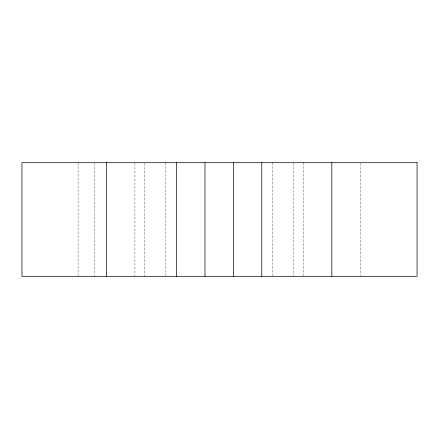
<?xml version="1.0" encoding="UTF-8"?>
<svg xmlns="http://www.w3.org/2000/svg" width="439" height="439" viewBox="0 0 439 439"><rect width="100%" height="100%" fill="white"/><g stroke="black" fill="none" stroke-linecap="round" stroke-linejoin="round"><path stroke-width="0.33" stroke-dasharray="2.19 1.65" d="M360.243 163.374L360.243 275.626M303.431 162.693L303.431 275.626M293.504 163.374L293.504 275.626M272.784 162.693L272.784 275.626M165.558 162.693L165.558 275.626M144.365 163.374L144.365 276.307M134.91 163.374L134.91 275.626M94.84 163.374L94.84 275.626M78.098 162.693L78.098 275.626"/><path stroke-width="0.66" d="M331.835 162.693L331.835 276.307M261.776 162.693L261.776 276.307M233.372 162.693L233.372 276.307M204.969 162.693L204.969 276.307M176.566 162.693L176.566 276.307M106.501 162.693L106.501 276.307M417.05 162.693L21.95 162.693L21.95 276.307L417.05 276.307L417.05 162.693"/></g></svg>
